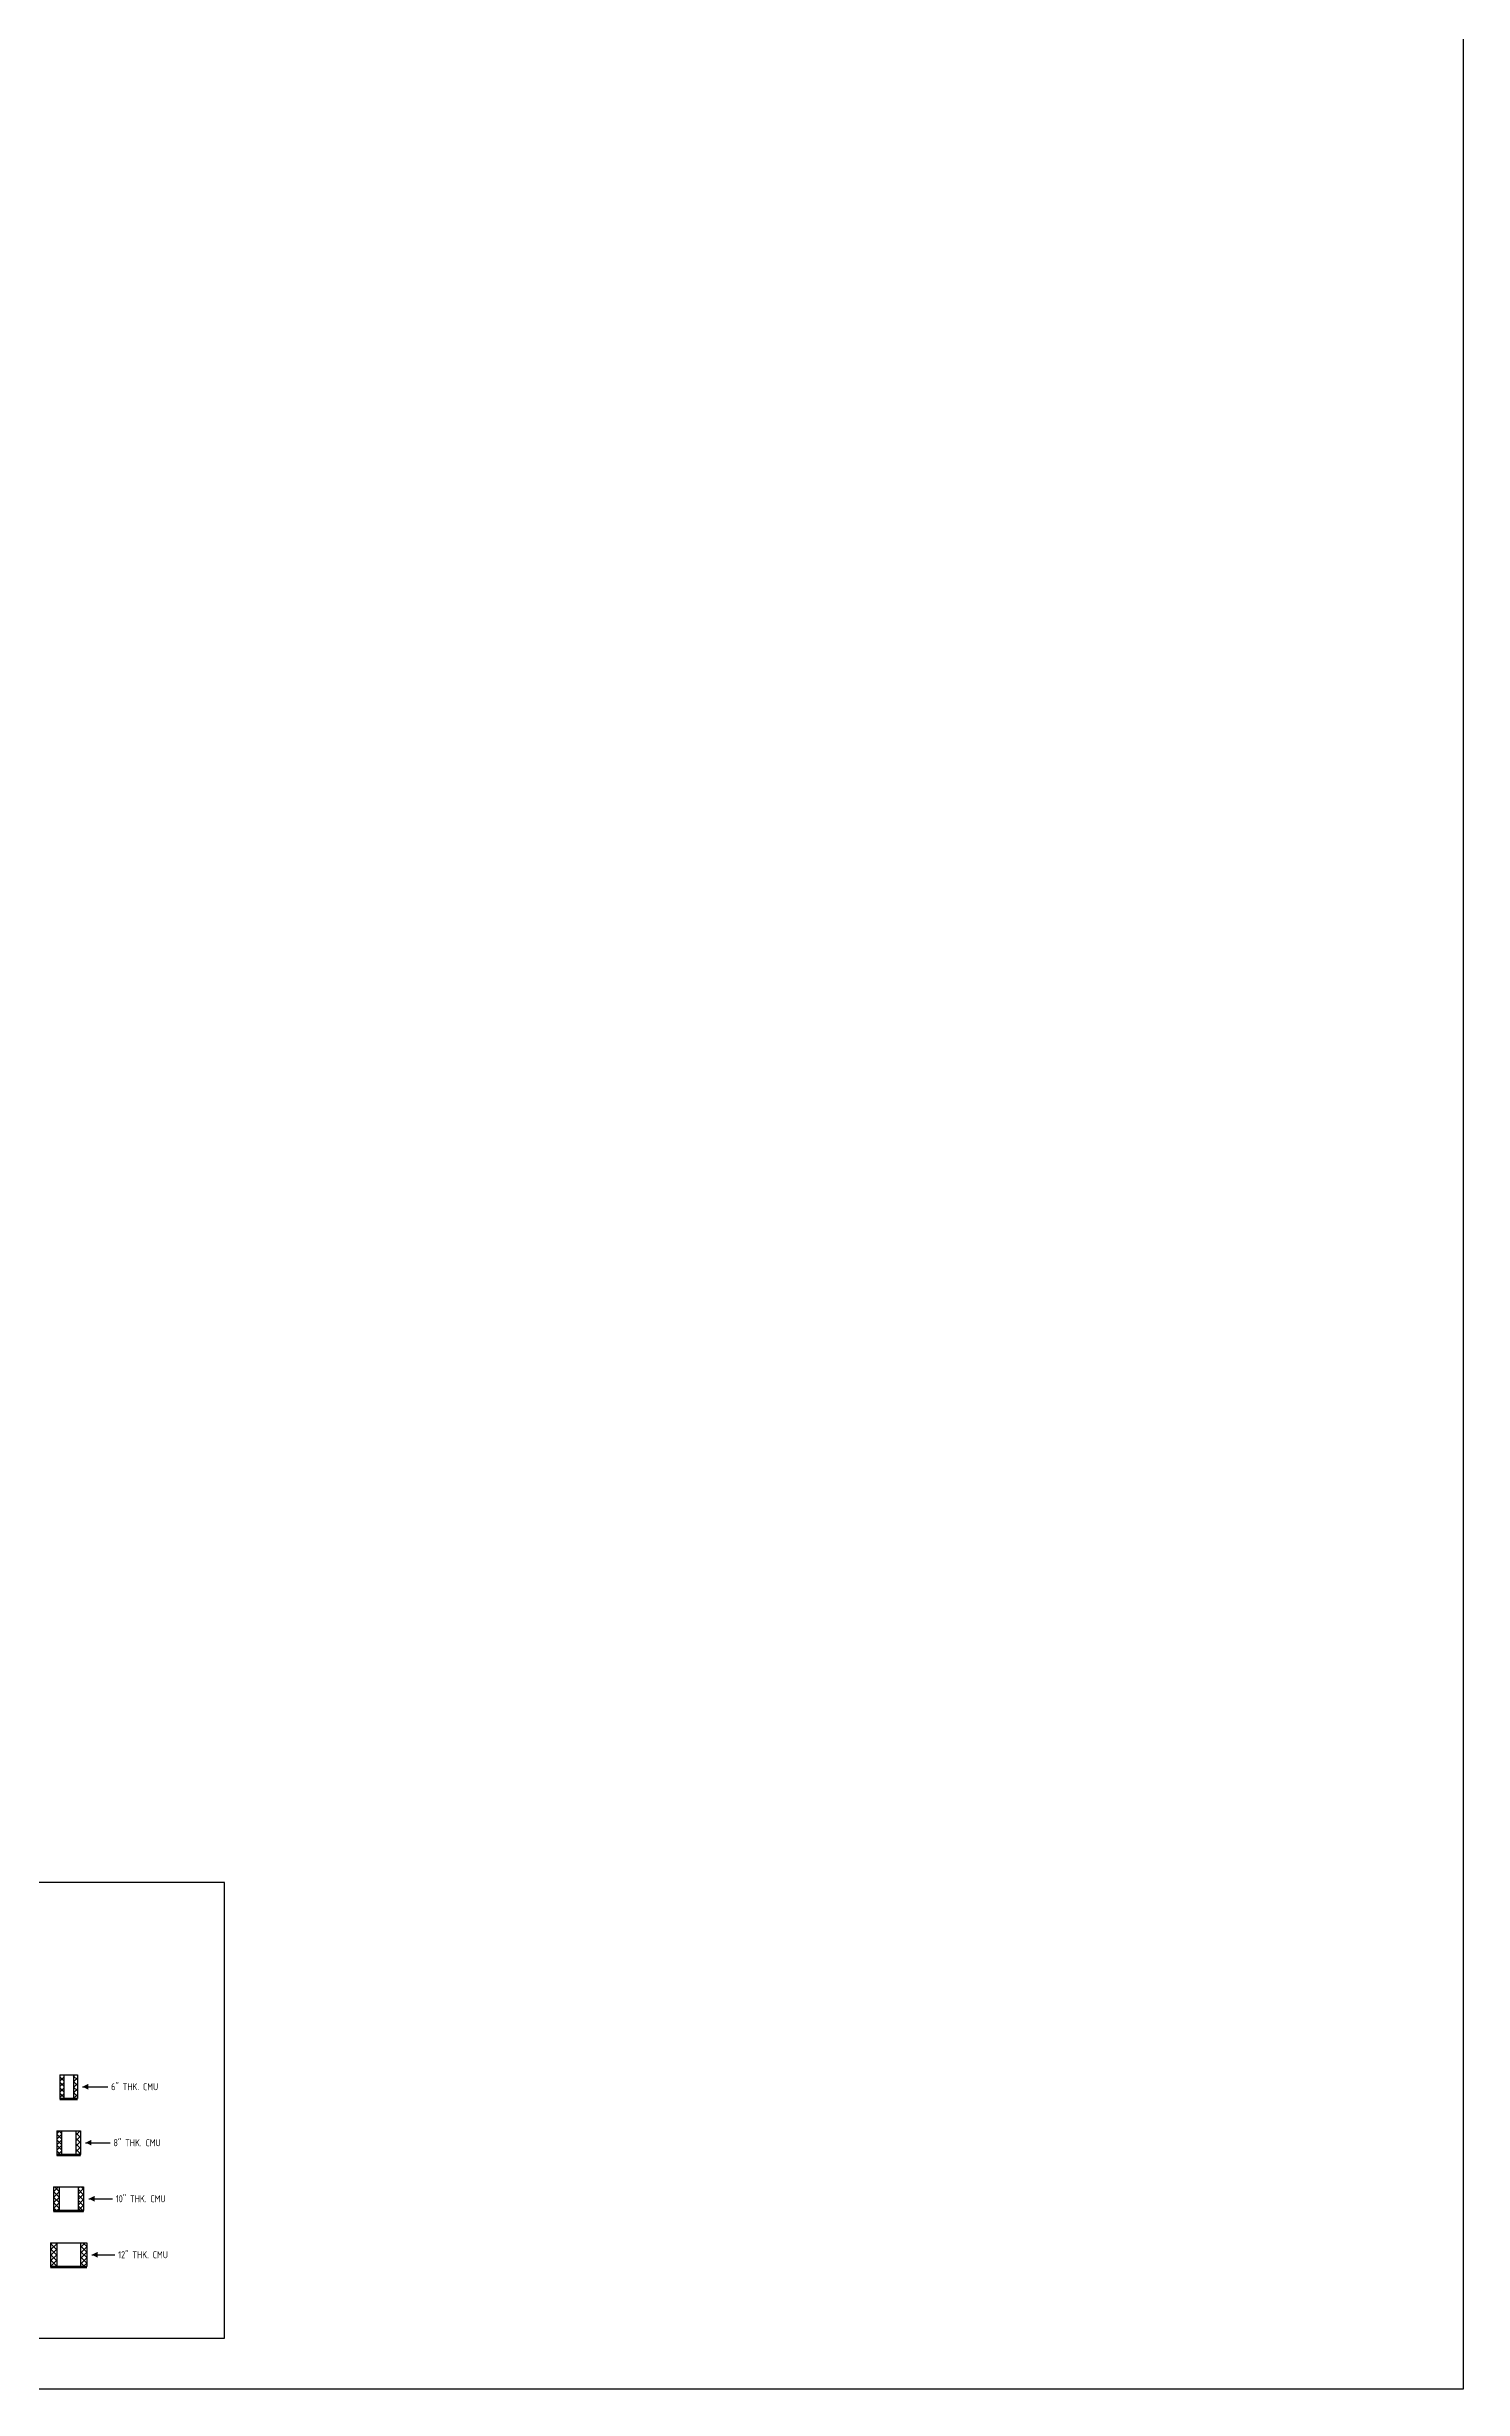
# Model space of a CAD drawing. Header units: inches. Extents: x -3675 to 25720, y -2273 to 5046.
# Drawn here: x -1482 to -1026, y -2273 to -1520 of the extents above; entities that cross this region are included whole.
import ezdxf

# ---------------------------------------------------------------- set-up
doc = ezdxf.new("R2010")
doc.units = ezdxf.units.IN
doc.header["$LTSCALE"] = 0.025
doc.header["$MEASUREMENT"] = 0
doc.layers.get('0').update_dxf_attribs({"linetype": 'CONTINUOUS'})
for name, color, linetype in [('0-25TEXT', 7, 'CONTINUOUS'), ('0-35', 3, 'CONTINUOUS'), ('0-35TEXT', 3, 'CONTINUOUS'), ('Hatch', 253, 'CONTINUOUS')]:
    doc.layers.add(name, color=color, linetype=linetype)
doc.styles.add('AR', font='ARCHQUIK.shx', dxfattribs={"width": 0.8})
pattern_1 = [(45, (-1183.1993, 2394.7812), (-0.8838835, 0.8838835), []), (135, (-1183.1993, 2394.7812), (-0.8838835, -0.8838835), [])]

# ---------------------------------------------------------------- blocks, each defined once
blk = doc.blocks.new('10 CMU')
at = {"layer": 'Hatch'}
h = blk.add_hatch(dxfattribs=at)
h.set_pattern_fill('ANSI37', color=256, scale=10)
h.set_pattern_definition(pattern_1)
h.paths.add_polyline_path([(1.75, 8), (0, 8), (0, 0.37), (1.75, 0.37)])
h = blk.add_hatch(dxfattribs=at)
h.set_pattern_fill('ANSI37', color=256, scale=10)
h.set_pattern_definition([(45, (-1185.1993, 2394.7812), (-0.8838835, 0.8838835), []), (135, (-1185.1993, 2394.7812), (-0.8838835, -0.8838835), [])])
h.paths.add_polyline_path([(9.63, 8), (7.87, 8), (7.87, 0.37), (9.63, 0.37)])
at = {"layer": '0-35'}
for p, q in [((0, 8), (9.63, 8)), ((9.63, 0.37), (0, 0.37))]:
    blk.add_line(p, q, dxfattribs=at)
for points in [[(0, 8), (0, 0.37)], [(1.75, 8), (1.75, 0.37)], [(7.87, 8), (7.87, 0.37)], [(9.63, 8), (9.63, 0.37)], [(9.63, 0), (0, 0)]]:
    blk.add_lwpolyline(points, dxfattribs=at)
for centre, radius, start, end in [((-0.01, 0.19), 0.186, 271.80368, 88.19632), ((9.66, 0.19), 0.19, 100.89678, 259.10322)]:
    blk.add_arc(centre, radius, start, end, dxfattribs=at)
blk = doc.blocks.new('8 CMU')
at = {"layer": 'Hatch'}
h = blk.add_hatch(dxfattribs=at)
h.set_pattern_fill('ANSI37', color=256, scale=10)
h.set_pattern_definition(pattern_1)
h.paths.add_polyline_path([(1.5, 8), (0, 8), (0, 0.37), (1.5, 0.37)])
h = blk.add_hatch(dxfattribs=at)
h.set_pattern_fill('ANSI37', color=256, scale=10)
h.set_pattern_definition([(45, (-1187.1993, 2394.7812), (-0.8838835, 0.8838835), []), (135, (-1187.1993, 2394.7812), (-0.8838835, -0.8838835), [])])
h.paths.add_polyline_path([(7.63, 8), (6.12, 8), (6.12, 0.37), (7.63, 0.37)])
at = {"layer": '0-35'}
for p, q in [((0, 8), (7.63, 8)), ((7.63, 0.37), (0, 0.37))]:
    blk.add_line(p, q, dxfattribs=at)
for points in [[(0, 8), (0, 0.37)], [(1.5, 8), (1.5, 0.37)], [(6.12, 8), (6.12, 0.37)], [(7.63, 8), (7.63, 0.37)], [(7.63, 0), (0, 0)]]:
    blk.add_lwpolyline(points, dxfattribs=at)
for centre, radius, start, end in [((-0.01, 0.19), 0.186, 271.80368, 88.19632), ((7.66, 0.19), 0.19, 100.89678, 259.10322)]:
    blk.add_arc(centre, radius, start, end, dxfattribs=at)
blk = doc.blocks.new('12 CMU')
at = {"layer": 'Hatch'}
h = blk.add_hatch(dxfattribs=at)
h.set_pattern_fill('ANSI37', color=256, scale=10)
h.set_pattern_definition(pattern_1)
h.paths.add_polyline_path([(2, 8), (0, 8), (0, 0.37), (2, 0.37)])
h = blk.add_hatch(dxfattribs=at)
h.set_pattern_fill('ANSI37', color=256, scale=10)
h.set_pattern_definition(pattern_1)
h.paths.add_polyline_path([(11.63, 8), (9.62, 8), (9.62, 0.37), (11.63, 0.37)])
at = {"layer": '0-35'}
for p, q in [((0, 8), (11.63, 8)), ((11.63, 0.37), (0, 0.37))]:
    blk.add_line(p, q, dxfattribs=at)
for points in [[(0, 8), (0, 0.37)], [(2, 8), (2, 0.37)], [(9.62, 8), (9.62, 0.37)], [(11.63, 8), (11.63, 0.37)], [(11.63, 0), (0, 0)]]:
    blk.add_lwpolyline(points, dxfattribs=at)
for centre, radius, start, end in [((-0.01, 0.19), 0.186, 271.80368, 88.19632), ((11.66, 0.19), 0.19, 100.89678, 259.10322)]:
    blk.add_arc(centre, radius, start, end, dxfattribs=at)
blk = doc.blocks.new('6 CMU')
at = {"layer": 'Hatch'}
h = blk.add_hatch(dxfattribs=at)
h.set_pattern_fill('ANSI37', color=256, scale=10)
h.set_pattern_definition(pattern_1)
h.paths.add_polyline_path([(1.25, 8), (0, 8), (0, 0.37), (1.25, 0.37)])
h = blk.add_hatch(dxfattribs=at)
h.set_pattern_fill('ANSI37', color=256, scale=10)
h.set_pattern_definition([(45, (-1189.1993, 2394.7812), (-0.8838835, 0.8838835), []), (135, (-1189.1993, 2394.7812), (-0.8838835, -0.8838835), [])])
h.paths.add_polyline_path([(5.63, 8), (4.37, 8), (4.37, 0.37), (5.63, 0.37)])
at = {"layer": '0-35'}
for p, q in [((0, 8), (5.63, 8)), ((5.63, 0.37), (0, 0.37))]:
    blk.add_line(p, q, dxfattribs=at)
for points in [[(0, 8), (0, 0.37)], [(1.25, 8), (1.25, 0.37)], [(4.37, 8), (4.37, 0.37)], [(5.63, 8), (5.63, 0.37)], [(5.63, 0), (0, 0)]]:
    blk.add_lwpolyline(points, dxfattribs=at)
for centre, radius, start, end in [((-0.01, 0.19), 0.186, 271.80368, 88.19632), ((5.66, 0.19), 0.19, 100.89678, 259.10322)]:
    blk.add_arc(centre, radius, start, end, dxfattribs=at)
blk = doc.blocks.new('leadrblk')
blk.add_lwpolyline([(0, 0, 0, 1, 0), (1, 0, 1, 1, 0)], format="xyseb")

msp = doc.modelspace()

# ---------------------------------------------------------------- linework, layer by layer
msp.add_lwpolyline([(-2337.88057, -2256.41673), (-1424.38098, -2256.41673), (-1424.38098, -2110.01298), (-2337.88057, -2110.01298)], close=True)
at = {"layer": '0-25TEXT'}
for points in [[(-1470.04253, -2175.62126), (-1461.87052, -2175.62126)], [(-1469.04253, -2193.62525), (-1461.12052, -2193.62525)], [(-1468.04253, -2211.62924), (-1460.37052, -2211.62924)], [(-1467.04253, -2229.63323), (-1459.62052, -2229.63323)]]:
    msp.add_lwpolyline(points, dxfattribs=at)
at = {"layer": '0-35TEXT'}
msp.add_lwpolyline([(-3121.78841, 283.49724), (-1026.37308, 283.49724), (-1026.37308, -2272.82815), (-3121.78841, -2272.82815)], close=True, dxfattribs=at)

# ---------------------------------------------------------------- block references
for name, p in [('6 CMU', (-1477.34184, -2179.80739)), ('8 CMU', (-1478.34184, -2197.81138)), ('10 CMU', (-1479.34184, -2215.81537)), ('12 CMU', (-1480.34184, -2233.81935))]:
    msp.add_blockref(name, p)
at = {"layer": '0-25TEXT', "xscale": 1.874645669291339, "yscale": 0.7502362204724409, "zscale": 0.25, "rotation": 4.605703438498847e-06}
for p in [(-1470.04253, -2175.62126), (-1469.04253, -2193.62525), (-1468.04253, -2211.62924), (-1467.04253, -2229.63323)]:
    msp.add_blockref('leadrblk', p, dxfattribs=at)

# ---------------------------------------------------------------- texts
at = {"layer": '0-35TEXT', "style": 'AR', "width": 0.8}
for s, p in [('6" THK. CMU', (-1460.87052, -2176.74626)), ('8" THK. CMU', (-1460.12052, -2194.75025)), ('10" THK. CMU', (-1459.37052, -2212.75424)), ('12" THK. CMU', (-1458.62052, -2230.75823))]:
    msp.add_text(s, height=2.25, dxfattribs=at).set_placement(p)

doc.saveas('drawing.dxf')
